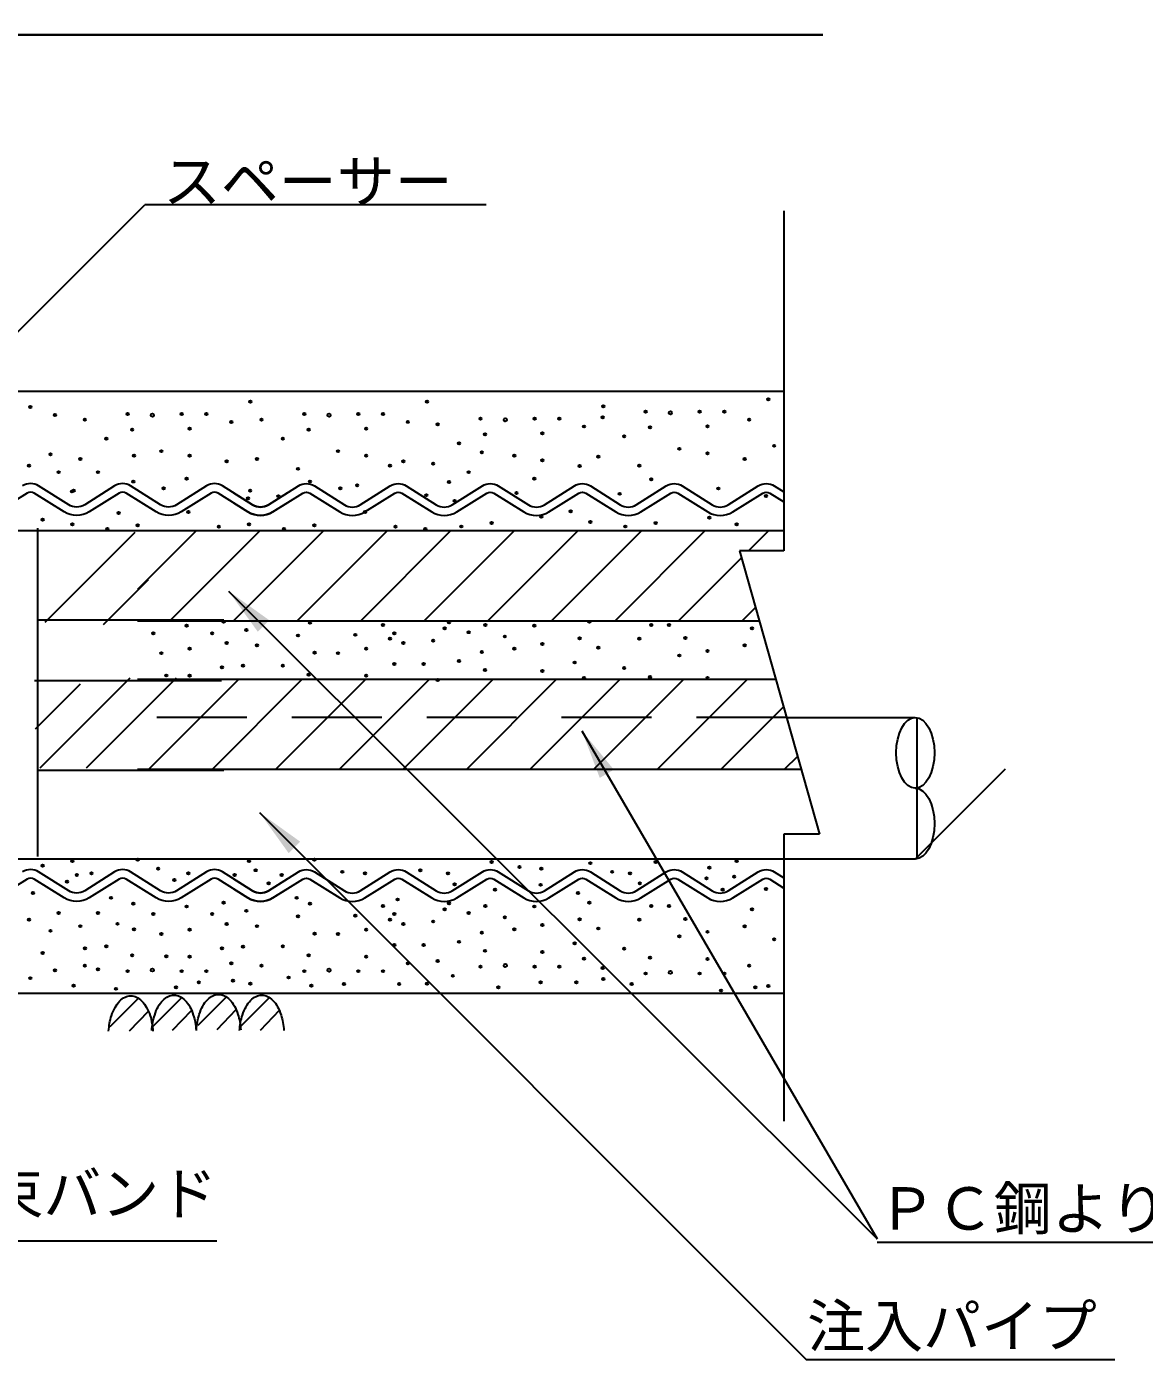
# Model space of a CAD drawing. Extents: x 510 to 34067, y -2197 to 5780.
# Drawn here: x 21307 to 22097, y 2043 to 2984 of the extents above; entities that cross this region are included whole.
import ezdxf

# ---------------------------------------------------------------- set-up
doc = ezdxf.new("R2010")
doc.units = 0
doc.linetypes.add('HIDDENX2', pattern=[19.05, 12.7, -6.35])
doc.layers.get('0').update_dxf_attribs({"linetype": 'CONTINUOUS'})
doc.layers.add('DIM', color=5, linetype='CONTINUOUS')
doc.layers.add('DRAW', color=7, linetype='CONTINUOUS')
doc.styles.add('STYLE1', font='')
doc.styles.add('STYLE2', font='MSMINCHO.TTF')
doc.styles.get('STYLE1').set_extended_font_data('MS PGothic')
doc.dimstyles.new('STANDARD$7', dxfattribs={"dimscale": 0, "dimtxt": 0.0001, "dimasz": 35, "dimexe": 0, "dimexo": 0, "dimgap": 0, "dimtad": 1, "dimdec": 4, "dimdsep": 46, "dimlunit": 6, "dimtxsty": 'STYLE1', "dimcen": 0, "dimadec": 0, "dimazin": 0, "dimtfac": 1, "dimtdec": 4, "dimtofl": 0, "dimtmove": 0, "dimatfit": 2, "dimfxl": 0, "dimtolj": 1, "dimtzin": 0, "dimarcsym": 0})

msp = doc.modelspace()

# ---------------------------------------------------------------- linework, layer by layer
at = {"color": 0}
for p, q in [((21383.58634, 2626.43621), (21320.08634, 2562.93621)), ((21427.06806, 2627.68808), (21385.48968, 2586.1097)), ((21471.96934, 2627.68808), (21408.46934, 2564.18808)), ((21516.87062, 2627.68808), (21453.37062, 2564.18808)), ((21561.7719, 2627.68808), (21498.2719, 2564.18808)), ((21606.67318, 2627.68808), (21543.17318, 2564.18808)), ((21651.57446, 2627.68808), (21588.07446, 2564.18808)), ((21696.47574, 2627.68808), (21632.97574, 2564.18808)), ((21741.37702, 2627.68808), (21677.87702, 2564.18808)), ((21786.2783, 2627.68808), (21722.7783, 2564.18808)), ((21831.17959, 2627.68808), (21816.92959, 2613.43808)), ((21811.95493, 2608.46342), (21767.67959, 2564.18808)), ((21393.14093, 2593.14491), (21361.2193, 2561.22328)), ((21821.84546, 2573.45267), (21812.58087, 2564.18808)), ((21380.15858, 2523.66081), (21316.65858, 2460.16081)), ((21412.72215, 2523.66083), (21349.22215, 2460.16083)), ((21411.87062, 2522.68808), (21385.48968, 2496.30714)), ((21456.7719, 2522.68808), (21393.2719, 2459.18808)), ((21501.67318, 2522.68808), (21438.17318, 2459.18808)), ((21546.57446, 2522.68808), (21483.07446, 2459.18808)), ((21591.47574, 2522.68808), (21527.97574, 2459.18808)), ((21636.37702, 2522.68808), (21572.87702, 2459.18808)), ((21681.2783, 2522.68808), (21617.7783, 2459.18808)), ((21726.17959, 2522.68808), (21662.67959, 2459.18808)), ((21771.08087, 2522.68808), (21707.58087, 2459.18808)), ((21815.98215, 2522.68808), (21752.48215, 2459.18808)), ((21345.15249, 2519.48921), (21313.23086, 2487.56759)), ((21841.62653, 2503.43118), (21797.38343, 2459.18808)), ((21843.74334, 2495.93808), (21934.79491, 2495.93808)), ((21851.51707, 2468.42044), (21842.28471, 2459.18808)), ((21998.29491, 2459.43807), (21934.79491, 2395.93807))]:
    msp.add_line(p, q, dxfattribs=at)
for p, q in [((21446.56979, 2564.64915), (21314.6016, 2564.64915)), ((21444.8559, 2521.82605), (21312.88771, 2521.82605)), ((21935.931, 2495.84933), (21935.931, 2395.93808)), ((21446.56979, 2458.44789), (21314.6016, 2458.44789))]:
    msp.add_line(p, q)
for centre, radius in [((21465.23946, 2718.84404), 0.79466), ((21589.97614, 2718.84705), 0.79466), ((21831.01443, 2720.4774), 0.79466), ((21309.76502, 2715.01205), 0.79466), ((21327.26057, 2709.44951), 0.79466), ((21378.55687, 2710.1029), 0.79466), ((21396.05244, 2709.30824), 1.12423), ((21416.72904, 2710.1029), 0.79466), ((21434.22459, 2710.1029), 0.79466), ((21503.29354, 2710.10591), 0.79466), ((21520.78912, 2709.31125), 1.12423), ((21541.46572, 2710.10591), 0.79466), ((21558.96127, 2710.10591), 0.79466), ((21714.43571, 2715.5743), 0.79466), ((21744.33184, 2711.73625), 0.79466), ((21761.82741, 2710.9416), 1.12423), ((21782.50401, 2711.73625), 0.79466), ((21799.99956, 2711.73625), 0.79466), ((21348.33723, 2706.12965), 0.79466), ((21422.29579, 2699.77245), 0.79466), ((21451.72015, 2704.54035), 0.79466), ((21473.07391, 2706.13267), 0.79466), ((21547.03247, 2699.77546), 0.79466), ((21576.45683, 2704.54337), 0.79466), ((21597.53348, 2702.85991), 0.79466), ((21627.75312, 2706.83315), 0.79466), ((21645.2487, 2706.0385), 1.12423), ((21665.92529, 2706.83315), 0.79466), ((21683.42085, 2706.83315), 0.79466), ((21700.9164, 2701.27061), 0.79466), ((21714.1122, 2707.76301), 0.79466), ((21747.51285, 2700.61115), 0.79466), ((21788.07076, 2701.40581), 0.79466), ((21817.49512, 2706.17371), 0.79466), ((21363.44705, 2692.62061), 0.79466), ((21381.73788, 2698.97779), 0.79466), ((21488.18372, 2692.62362), 0.79466), ((21506.47456, 2698.98081), 0.79466), ((21630.93413, 2695.70805), 0.79466), ((21671.49204, 2696.50271), 0.79466), ((21729.22202, 2694.25396), 0.79466), ((21324.07956, 2681.63676), 0.79466), ((21383.10678, 2680.63802), 0.79466), ((21402.41445, 2683.87946), 0.79466), ((21422.29579, 2680.70086), 0.79466), ((21527.15113, 2683.88247), 0.79466), ((21547.03247, 2680.70387), 0.79466), ((21612.6433, 2689.35086), 0.79466), ((21628.68932, 2682.95292), 0.79466), ((21651.6107, 2680.60972), 0.79466), ((21768.18942, 2685.51282), 0.79466), ((21788.07076, 2682.33422), 0.79466), ((21835.16549, 2687.62063), 0.79466), ((21308.96869, 2673.69325), 0.79466), ((21345.15621, 2678.3169), 0.79466), ((21448.53914, 2676.7276), 0.79466), ((21469.89289, 2678.31992), 0.79466), ((21498.94764, 2671.37835), 0.79466), ((21563.81848, 2673.69325), 0.79466), ((21573.27581, 2676.73062), 0.79466), ((21594.35247, 2675.04716), 0.79466), ((21671.49204, 2677.43112), 0.79466), ((21697.73539, 2673.45786), 0.79466), ((21710.93118, 2679.95026), 0.79466), ((21739.89651, 2673.69325), 0.79466), ((21814.31411, 2678.36096), 0.79466), ((21329.82003, 2669.06341), 0.79466), ((21357.62182, 2669.06341), 0.79466), ((21382.53313, 2662.42391), 0.79466), ((21420.17588, 2664.43358), 0.79466), ((21507.26981, 2662.42693), 0.79466), ((21605.52115, 2662.11867), 0.79466), ((21619.42207, 2669.06341), 0.79466), ((21665.75837, 2664.43358), 0.79466), ((21748.3081, 2664.05727), 0.79466), ((21339.18938, 2655.41332), 0.79466), ((21340.38472, 2656.06673), 0.79466), ((21404.00496, 2657.65601), 0.79466), ((21465.12139, 2656.06974), 0.79466), ((21528.74163, 2657.65903), 0.79466), ((21540.65031, 2659.80377), 0.79466), ((21589.58097, 2652.79698), 0.79466), ((21653.20121, 2654.38627), 0.79466), ((21726.041, 2653.72683), 0.79466), ((21795.77961, 2657.52671), 0.79466), ((21829.42392, 2652.13753), 0.79466), ((21463.64895, 2650.50417), 0.79466), ((21485.00271, 2652.09648), 0.79466), ((21609.46229, 2648.82372), 0.79466), ((21318.51281, 2635.54709), 0.79466), ((21372.18994, 2640.1793), 0.79466), ((21421.50054, 2640.96838), 0.79466), ((21546.23721, 2640.97139), 0.79466), ((21670.69679, 2637.69864), 0.79466), ((21691.46723, 2641.38485), 0.79466), ((21705.36443, 2633.86059), 0.79466), ((21789.37973, 2636.99507), 0.79466), ((21339.58946, 2632.22723), 0.79466), ((21364.2423, 2629.04863), 0.79466), ((21385.71415, 2631.43258), 0.79466), ((21442.97238, 2630.63793), 0.79466), ((21464.32614, 2632.23025), 0.79466), ((21488.97898, 2629.05165), 0.79466), ((21510.45082, 2631.43559), 0.79466), ((21567.70906, 2630.64095), 0.79466), ((21588.78572, 2628.95749), 0.79466), ((21614.13996, 2630.68474), 0.79466), ((21635.61181, 2633.06868), 0.79466), ((21730.01727, 2630.68199), 0.79466), ((21751.48912, 2633.06593), 0.79466), ((21808.74735, 2632.27129), 0.79466), ((21420.17588, 2560.6982), 0.79466), ((21446.31687, 2563.36915), 0.79466), ((21507.26981, 2562.70485), 0.79466), ((21558.8459, 2561.07451), 0.79466), ((21602.47964, 2558.77989), 0.79466), ((21605.52115, 2563.0131), 0.79466), ((21631.18603, 2561.07451), 0.79466), ((21665.75837, 2560.6982), 0.79466), ((21704.67441, 2563.36915), 0.79466), ((21748.3081, 2561.07451), 0.79466), ((21760.93893, 2561.07451), 0.79466), ((21819.49997, 2558.77989), 0.79466), ((21396.67402, 2555.34001), 0.79466), ((21438.27904, 2555.33794), 0.79466), ((21462.39243, 2557.63258), 0.79466), ((21498.94764, 2553.75343), 0.79466), ((21539.32555, 2554.19063), 0.79466), ((21563.81848, 2551.43853), 0.79466), ((21566.88368, 2555.33794), 0.79466), ((21594.35247, 2550.08462), 0.79466), ((21619.42207, 2556.06836), 0.79466), ((21644.96511, 2553.04332), 0.79466), ((21697.73539, 2551.67392), 0.79466), ((21739.89651, 2551.43853), 0.79466), ((21772.4215, 2551.89599), 0.79466), ((21402.41445, 2541.25232), 0.79466), ((21422.29579, 2544.43092), 0.79466), ((21448.53914, 2548.40417), 0.79466), ((21469.89289, 2546.81186), 0.79466), ((21510.61917, 2541.57017), 0.79466), ((21527.15113, 2541.2493), 0.79466), ((21547.03247, 2544.4279), 0.79466), ((21573.27581, 2548.40116), 0.79466), ((21628.68932, 2542.17885), 0.79466), ((21651.6107, 2544.52206), 0.79466), ((21671.49204, 2547.70066), 0.79466), ((21710.93118, 2545.18152), 0.79466), ((21768.18942, 2539.61896), 0.79466), ((21788.07076, 2542.79756), 0.79466), ((21814.31411, 2546.77082), 0.79466), ((21445.16861, 2531.24434), 0.79466), ((21460.09591, 2532.39165), 0.79466), ((21488.18372, 2532.50816), 0.79466), ((21566.88368, 2533.53896), 0.79466), ((21587.55229, 2533.53896), 0.79466), ((21612.6433, 2535.78091), 0.79466), ((21694.34011, 2534.68627), 0.79466), ((21729.22202, 2530.87781), 0.79466), ((21405.86006, 2525.50982), 0.79466), ((21422.29579, 2525.35933), 0.79466), ((21506.47456, 2526.15097), 0.79466), ((21547.03247, 2525.35631), 0.79466), ((21597.53348, 2522.27187), 0.79466), ((21630.93413, 2529.42373), 0.79466), ((21671.49204, 2528.62907), 0.79466), ((21700.9164, 2523.86117), 0.79466), ((21747.51285, 2524.52063), 0.79466), ((21788.07076, 2523.72597), 0.79466), ((21318.51281, 2391.32907), 0.79466), ((21339.58946, 2394.64892), 0.79466), ((21385.71415, 2395.44358), 0.79466), ((21400.11876, 2389.20919), 0.79466), ((21464.32614, 2394.64591), 0.79466), ((21510.45082, 2395.44057), 0.79466), ((21635.61181, 2393.80747), 0.79466), ((21655.29942, 2390.35443), 0.79466), ((21670.69679, 2389.17752), 0.79466), ((21705.36443, 2393.01556), 0.79466), ((21751.48912, 2393.81022), 0.79466), ((21789.37973, 2389.88108), 0.79466), ((21808.74735, 2394.60487), 0.79466), ((21335.81646, 2380.03068), 0.79466), ((21342.70598, 2384.61994), 0.79466), ((21353.04028, 2385.76724), 0.79466), ((21411.60132, 2381.17799), 0.79466), ((21421.50054, 2385.90778), 0.79466), ((21454.0868, 2384.61994), 0.79466), ((21469.0141, 2388.06189), 0.79466), ((21487.38618, 2384.61994), 0.79466), ((21530.13951, 2386.91251), 0.79466), ((21546.23721, 2385.90476), 0.79466), ((21585.25581, 2388.05982), 0.79466), ((21604.77616, 2385.76518), 0.79466), ((21720.74998, 2386.91251), 0.79466), ((21733.3808, 2385.76518), 0.79466), ((21787.3488, 2382.32325), 0.79466), ((21806.86914, 2383.47056), 0.79466), ((21311.70307, 2371.99947), 0.79466), ((21478.20014, 2378.88337), 0.79466), ((21609.46229, 2378.05243), 0.79466), ((21638.07555, 2374.29204), 0.79466), ((21670.22672, 2377.73399), 0.79466), ((21696.63658, 2371.9974), 0.79466), ((21740.27032, 2378.8813), 0.79466), ((21798.83136, 2374.29204), 0.79466), ((21829.42392, 2374.73863), 0.79466), ((21366.81937, 2368.55752), 0.79466), ((21382.53313, 2364.45224), 0.79466), ((21420.17588, 2362.44258), 0.79466), ((21446.31687, 2365.11353), 0.79466), ((21497.98834, 2368.55548), 0.79466), ((21507.26981, 2364.44923), 0.79466), ((21558.8459, 2362.81889), 0.79466), ((21569.1802, 2367.40814), 0.79466), ((21602.47964, 2360.52427), 0.79466), ((21605.52115, 2364.75748), 0.79466), ((21631.18603, 2362.81889), 0.79466), ((21665.75837, 2362.44258), 0.79466), ((21704.67441, 2365.11353), 0.79466), ((21748.3081, 2362.81889), 0.79466), ((21760.93893, 2362.81889), 0.79466), ((21819.49997, 2360.52427), 0.79466), ((21308.96869, 2353.18291), 0.79466), ((21329.82003, 2357.81274), 0.79466), ((21357.62182, 2357.81274), 0.79466), ((21396.67402, 2357.08439), 0.79466), ((21438.27904, 2357.08232), 0.79466), ((21462.39243, 2359.37696), 0.79466), ((21498.94764, 2355.49781), 0.79466), ((21539.32555, 2355.93501), 0.79466), ((21563.81848, 2353.18291), 0.79466), ((21566.88368, 2357.08232), 0.79466), ((21594.35247, 2351.829), 0.79466), ((21619.42207, 2357.81274), 0.79466), ((21644.96511, 2354.7877), 0.79466), ((21697.73539, 2353.4183), 0.79466), ((21739.89651, 2353.18291), 0.79466), ((21772.4215, 2353.64037), 0.79466), ((21324.07956, 2345.2394), 0.79466), ((21345.15621, 2348.55925), 0.79466), ((21371.41237, 2350.20049), 0.79466), ((21383.10678, 2346.23814), 0.79466), ((21402.41445, 2342.9967), 0.79466), ((21422.29579, 2346.1753), 0.79466), ((21448.53914, 2350.14855), 0.79466), ((21469.89289, 2348.55624), 0.79466), ((21510.61917, 2343.31455), 0.79466), ((21527.15113, 2342.99368), 0.79466), ((21547.03247, 2346.17228), 0.79466), ((21573.27581, 2350.14554), 0.79466), ((21628.68932, 2343.92323), 0.79466), ((21651.6107, 2346.26644), 0.79466), ((21671.49204, 2349.44504), 0.79466), ((21710.93118, 2346.9259), 0.79466), ((21788.07076, 2344.54194), 0.79466), ((21814.31411, 2348.5152), 0.79466), ((21348.44724, 2332.99076), 0.79466), ((21363.44705, 2334.25555), 0.79466), ((21445.16861, 2332.98872), 0.79466), ((21460.09591, 2334.13603), 0.79466), ((21488.18372, 2334.25254), 0.79466), ((21566.88368, 2335.28334), 0.79466), ((21587.55229, 2335.28334), 0.79466), ((21612.6433, 2337.52529), 0.79466), ((21694.34011, 2336.43065), 0.79466), ((21729.22202, 2332.62219), 0.79466), ((21768.18942, 2341.36334), 0.79466), ((21835.16549, 2339.25552), 0.79466), ((21318.59259, 2329.54884), 0.79466), ((21381.73788, 2327.89836), 0.79466), ((21405.86006, 2327.2542), 0.79466), ((21422.29579, 2327.10371), 0.79466), ((21506.47456, 2327.89535), 0.79466), ((21547.03247, 2327.10069), 0.79466), ((21597.53348, 2324.01625), 0.79466), ((21630.93413, 2331.16811), 0.79466), ((21671.49204, 2330.37345), 0.79466), ((21700.9164, 2325.60555), 0.79466), ((21747.51285, 2326.26501), 0.79466), ((21788.07076, 2325.47035), 0.79466), ((21327.26057, 2317.42665), 0.79466), ((21348.33723, 2320.7465), 0.79466), ((21357.63328, 2318.07568), 0.79466), ((21378.55687, 2316.77326), 0.79466), ((21396.05244, 2317.56792), 1.12423), ((21416.72904, 2316.77326), 0.79466), ((21434.22459, 2316.77326), 0.79466), ((21451.72015, 2322.3358), 0.79466), ((21473.07391, 2320.74349), 0.79466), ((21503.29354, 2316.77025), 0.79466), ((21520.78912, 2317.5649), 1.12423), ((21541.46572, 2316.77025), 0.79466), ((21558.96127, 2316.77025), 0.79466), ((21576.45683, 2322.33279), 0.79466), ((21608.2209, 2313.48436), 0.79466), ((21627.75312, 2320.043), 0.79466), ((21645.2487, 2320.83766), 1.12423), ((21665.92529, 2320.043), 0.79466), ((21683.42085, 2320.043), 0.79466), ((21714.1122, 2319.11315), 0.79466), ((21744.33184, 2315.1399), 0.79466), ((21761.82741, 2315.93456), 1.12423), ((21782.50401, 2315.1399), 0.79466), ((21799.99956, 2315.1399), 0.79466), ((21817.49512, 2320.70245), 0.79466), ((21309.76502, 2311.86411), 0.79466), ((21340.40946, 2306.60255), 0.79466), ((21370.26411, 2304.30791), 0.79466), ((21412.74958, 2305.45522), 0.79466), ((21428.82515, 2308.89717), 0.79466), ((21452.93854, 2310.04447), 0.79466), ((21465.23946, 2308.03212), 0.79466), ((21492.24708, 2312.33705), 0.79466), ((21508.32264, 2306.60048), 0.79466), ((21531.28777, 2307.74779), 0.79466), ((21570.32847, 2307.74779), 0.79466), ((21589.97614, 2308.0291), 0.79466), ((21640.37207, 2305.45317), 0.79466), ((21670.22672, 2308.8951), 0.79466), ((21695.48832, 2308.8951), 0.79466), ((21714.43571, 2311.30186), 0.79466), ((21734.52906, 2307.74779), 0.79466), ((21821.79649, 2305.45317), 0.79466), ((21831.01443, 2306.39876), 0.79466), ((21797.6831, 2303.15853), 0.79466)]:
    msp.add_circle(centre, radius, dxfattribs=at)
at = {"layer": 'DIM', "color": 0, "linetype": 'Continuous'}
for p, q in [((21869.54959, 2977.77613), (20044.54959, 2977.77613)), ((21631.75871, 2857.77613), (21390.7051, 2857.77613)), ((21223.77355, 2126.39571), (21441.66991, 2126.39571)), ((22342.76776, 2125.27613), (21907.9524, 2125.27613)), ((21857.83609, 2042.77613), (22075.73245, 2042.77613))]:
    msp.add_line(p, q, dxfattribs=at)
at = {"layer": 'DRAW', "color": 0, "linetype": 'Continuous'}
for p, q in [((21842.04959, 2853.43808), (21842.04959, 2613.43808)), ((21842.04959, 2613.43808), (21810.54959, 2613.43808)), ((21810.54959, 2613.43808), (21867.04959, 2413.43808)), ((21842.04959, 2413.43808), (21842.04959, 2210.93808)), ((21867.04959, 2413.43808), (21842.04959, 2413.43808)), ((21386.04959, 2297.43858), (21366.04959, 2277.43858)), ((21416.54959, 2297.93858), (21396.54959, 2277.93858)), ((21448.04959, 2298.43858), (21428.04959, 2278.43858)), ((21478.54959, 2297.93858), (21458.54959, 2277.93858)), ((21393.04959, 2288.43858), (21379.54959, 2274.43858)), ((21423.54959, 2288.93858), (21410.04959, 2274.93858)), ((21455.04959, 2289.43858), (21441.54959, 2275.43858)), ((21485.54959, 2288.93858), (21472.04959, 2274.93858))]:
    msp.add_line(p, q, dxfattribs=at)
at = {"layer": 'DRAW', "color": 0}
for p, q in [((21842.04959, 2725.93808), (20369.54959, 2725.93808)), ((21842.04959, 2627.68808), (21168.04959, 2627.68808)), ((21315.22089, 2397.65101), (21315.22089, 2629.40101)), ((21385.48968, 2564.18808), (21824.46271, 2564.18808)), ((21836.18646, 2522.68808), (21385.48968, 2522.68808)), ((21843.74334, 2495.93808), (21934.79491, 2495.93808)), ((21854.12521, 2459.18808), (21385.48968, 2459.18808)), ((21934.79491, 2395.93808), (20369.54959, 2395.93808)), ((21842.04959, 2300.93808), (20369.54959, 2300.93808))]:
    msp.add_line(p, q, dxfattribs=at)
at = {"layer": 'DRAW', "color": 0, "linetype": 'HIDDENX2', "ltscale": 5}
msp.add_line((21843.74334, 2495.93808), (21385.48968, 2495.93808), dxfattribs=at)
at = {"layer": 'DRAW', "color": 0, "linetype": 'Continuous', "flags": 128}
for points in [[(21491.42118, 2647.35129), (21481.18431, 2640.97468, -0.28689185), (21463.5472, 2640.97894), (21442.38211, 2654.23372, 0.286787836), (21437.47007, 2654.23372), (21416.30498, 2640.97894, -0.287022578), (21398.66105, 2640.97894), (21377.49596, 2654.23372, 0.286787836), (21372.58393, 2654.23372), (21351.41884, 2640.97894, -0.28689185), (21333.78172, 2640.97468), (21312.50084, 2654.23067, 0.287459444), (21307.57905, 2654.23067), (21286.29817, 2640.97468, -0.286891855)], [(21491.42118, 2654.42012), (21478.00791, 2646.06491, -0.286956791), (21466.73041, 2646.06491), (21445.56484, 2659.32, 0.286956791), (21434.28734, 2659.32), (21413.12176, 2646.06491, -0.286956791), (21401.84427, 2646.06491), (21380.67869, 2659.32, 0.286956791), (21369.4012, 2659.32), (21348.23562, 2646.06491, -0.286956791), (21336.95812, 2646.06491), (21315.67869, 2659.32, 0.286956791), (21304.4012, 2659.32)], [(21453.30911, 2654.42012), (21466.72238, 2646.06491, 0.286956791), (21477.99987, 2646.06491), (21499.16545, 2659.32, -0.286956791), (21510.44294, 2659.32), (21531.60852, 2646.06491, 0.286956791), (21542.88602, 2646.06491), (21564.0516, 2659.32, -0.286956791), (21575.32909, 2659.32), (21596.49467, 2646.06491, 0.286956791), (21607.77216, 2646.06491), (21629.0516, 2659.32, -0.286956791), (21640.32909, 2659.32), (21661.60852, 2646.06491, 0.286956791), (21672.88602, 2646.06491), (21694.0516, 2659.32, -0.286956791), (21705.32909, 2659.32), (21726.49467, 2646.06491, 0.286956791), (21737.77216, 2646.06491), (21758.93774, 2659.32, -0.286956791), (21770.21524, 2659.32), (21791.38081, 2646.06491, 0.286956791), (21802.65831, 2646.06491), (21823.93774, 2659.32, -0.286956791), (21835.21524, 2659.32), (21842.04959, 2655.06284)], [(21453.30911, 2647.35129), (21463.54598, 2640.97468, 0.28689185), (21481.18309, 2640.97894), (21502.34818, 2654.23372, -0.286787836), (21507.26021, 2654.23372), (21528.42531, 2640.97894, 0.287022578), (21546.06924, 2640.97894), (21567.23433, 2654.23372, -0.286787836), (21572.14636, 2654.23372), (21593.31145, 2640.97894, 0.28689185), (21610.94857, 2640.97468), (21632.22945, 2654.23067, -0.287459444), (21637.15123, 2654.23067), (21658.43212, 2640.97468, 0.286891855), (21676.06924, 2640.97894), (21697.23433, 2654.23372, -0.286787836), (21702.14636, 2654.23372), (21723.31145, 2640.97894, 0.287022593), (21740.95538, 2640.97894), (21762.12047, 2654.23372, -0.286787836), (21767.03251, 2654.23372), (21788.1976, 2640.97894, 0.286891855), (21805.83471, 2640.97468), (21827.1156, 2654.23067, -0.287459444), (21832.03738, 2654.23067), (21842.04959, 2647.99401)], [(21491.42118, 2374.85676), (21481.18431, 2368.48016, -0.28689185), (21463.5472, 2368.48442), (21442.38211, 2381.7392, 0.286787836), (21437.47007, 2381.7392), (21416.30498, 2368.48442, -0.287022578), (21398.66105, 2368.48442), (21377.49596, 2381.7392, 0.286787836), (21372.58393, 2381.7392), (21351.41884, 2368.48442, -0.28689185), (21333.78172, 2368.48016), (21312.50084, 2381.73615, 0.287459444), (21307.57905, 2381.73615), (21286.29817, 2368.48016, -0.286891855)], [(21491.42118, 2381.9256), (21478.00791, 2373.57039, -0.286956791), (21466.73041, 2373.57039), (21445.56484, 2386.82548, 0.286956791), (21434.28734, 2386.82548), (21413.12176, 2373.57039, -0.286956791), (21401.84427, 2373.57039), (21380.67869, 2386.82548, 0.286956791), (21369.4012, 2386.82548), (21348.23562, 2373.57039, -0.286956791), (21336.95812, 2373.57039), (21315.67869, 2386.82548, 0.286956791), (21304.4012, 2386.82548)], [(21453.30911, 2381.9256), (21466.72238, 2373.57039, 0.286956791), (21477.99987, 2373.57039), (21499.16545, 2386.82548, -0.286956791), (21510.44294, 2386.82548), (21531.60852, 2373.57039, 0.286956791), (21542.88602, 2373.57039), (21564.0516, 2386.82548, -0.286956791), (21575.32909, 2386.82548), (21596.49467, 2373.57039, 0.286956791), (21607.77216, 2373.57039), (21629.0516, 2386.82548, -0.286956791), (21640.32909, 2386.82548), (21661.60852, 2373.57039, 0.286956791), (21672.88602, 2373.57039), (21694.0516, 2386.82548, -0.286956791), (21705.32909, 2386.82548), (21726.49467, 2373.57039, 0.286956791), (21737.77216, 2373.57039), (21758.93774, 2386.82548, -0.286956791), (21770.21524, 2386.82548), (21791.38081, 2373.57039, 0.286956791), (21802.65831, 2373.57039), (21823.93774, 2386.82548, -0.286956791), (21835.21524, 2386.82548), (21842.04959, 2382.56832)], [(21453.30911, 2374.85676), (21463.54598, 2368.48016, 0.28689185), (21481.18309, 2368.48442), (21502.34818, 2381.7392, -0.286787836), (21507.26021, 2381.7392), (21528.42531, 2368.48442, 0.287022578), (21546.06924, 2368.48442), (21567.23433, 2381.7392, -0.286787836), (21572.14636, 2381.7392), (21593.31145, 2368.48442, 0.28689185), (21610.94857, 2368.48016), (21632.22945, 2381.73615, -0.287459444), (21637.15123, 2381.73615), (21658.43212, 2368.48016, 0.286891855), (21676.06924, 2368.48442), (21697.23433, 2381.7392, -0.286787836), (21702.14636, 2381.7392), (21723.31145, 2368.48442, 0.287022593), (21740.95538, 2368.48442), (21762.12047, 2381.7392, -0.286787836), (21767.03251, 2381.7392), (21788.1976, 2368.48442, 0.286891855), (21805.83471, 2368.48016), (21827.1156, 2381.73615, -0.287459444), (21832.03738, 2381.73615), (21842.04959, 2375.49948)]]:
    msp.add_lwpolyline(points, format="xyb", dxfattribs=at)
at = {"layer": 'DRAW', "color": 0, "linetype": 'Continuous'}
for points in [[(21365.14959, 2274.43808), (21365.25949, 2275.86538), (21365.40989, 2277.27328), (21365.60059, 2278.66178), (21365.83179, 2280.03088), (21366.10309, 2281.38058), (21366.41489, 2282.71098), (21366.76699, 2284.02188), (21367.15959, 2285.31358), (21367.71119, 2286.90898), (21368.31109, 2288.41788), (21368.95929, 2289.84018), (21369.65579, 2291.17608), (21370.40049, 2292.42518), (21371.19359, 2293.58788), (21372.03489, 2294.66398), (21372.92459, 2295.65358), (21373.84709, 2296.54048), (21374.78729, 2297.30928), (21375.74519, 2297.95968), (21376.72079, 2298.49198), (21377.71399, 2298.90588), (21378.72489, 2299.20168), (21379.75339, 2299.37918), (21380.79959, 2299.43858), (21381.84569, 2299.37938), (21382.87419, 2299.20198), (21383.88499, 2298.90618), (21384.87829, 2298.49228), (21385.85379, 2297.95998), (21386.81169, 2297.30948), (21387.75189, 2296.54058), (21388.67459, 2295.65358), (21389.56409, 2294.66398), (21390.40549, 2293.58788), (21391.19849, 2292.42518), (21391.94329, 2291.17608), (21392.63969, 2289.84018), (21393.28799, 2288.41788), (21393.88789, 2286.90898), (21394.43959, 2285.31358), (21394.83199, 2284.02188), (21395.18409, 2282.71098), (21395.49579, 2281.38058), (21395.76729, 2280.03088), (21395.99829, 2278.66178), (21396.18909, 2277.27328), (21396.33949, 2275.86538), (21396.44959, 2274.43808)], [(21395.64959, 2274.93808), (21395.75949, 2276.36538), (21395.90989, 2277.77328), (21396.10059, 2279.16178), (21396.33179, 2280.53088), (21396.60309, 2281.88058), (21396.91489, 2283.21098), (21397.26699, 2284.52188), (21397.65959, 2285.81358), (21398.21119, 2287.40898), (21398.81109, 2288.91788), (21399.45929, 2290.34018), (21400.15579, 2291.67608), (21400.90049, 2292.92518), (21401.69359, 2294.08788), (21402.53489, 2295.16398), (21403.42459, 2296.15358), (21404.34709, 2297.04048), (21405.28729, 2297.80928), (21406.24519, 2298.45968), (21407.22079, 2298.99198), (21408.21399, 2299.40588), (21409.22489, 2299.70168), (21410.25339, 2299.87918), (21411.29959, 2299.93858), (21412.34569, 2299.87938), (21413.37419, 2299.70198), (21414.38499, 2299.40618), (21415.37829, 2298.99228), (21416.35379, 2298.45998), (21417.31169, 2297.80948), (21418.25189, 2297.04058), (21419.17459, 2296.15358), (21420.06409, 2295.16398), (21420.90549, 2294.08788), (21421.69849, 2292.92518), (21422.44329, 2291.67608), (21423.13969, 2290.34018), (21423.78799, 2288.91788), (21424.38789, 2287.40898), (21424.93959, 2285.81358), (21425.33199, 2284.52188), (21425.68409, 2283.21098), (21425.99579, 2281.88058), (21426.26729, 2280.53088), (21426.49829, 2279.16178), (21426.68909, 2277.77328), (21426.83949, 2276.36538), (21426.94959, 2274.93808)], [(21427.14959, 2275.43808), (21427.25949, 2276.86538), (21427.40989, 2278.27328), (21427.60059, 2279.66178), (21427.83179, 2281.03088), (21428.10309, 2282.38058), (21428.41489, 2283.71098), (21428.76699, 2285.02188), (21429.15959, 2286.31358), (21429.71119, 2287.90898), (21430.31109, 2289.41788), (21430.95929, 2290.84018), (21431.65579, 2292.17608), (21432.40049, 2293.42518), (21433.19359, 2294.58788), (21434.03489, 2295.66398), (21434.92459, 2296.65358), (21435.84709, 2297.54048), (21436.78729, 2298.30928), (21437.74519, 2298.95968), (21438.72079, 2299.49198), (21439.71399, 2299.90588), (21440.72489, 2300.20168), (21441.75339, 2300.37918), (21442.79959, 2300.43858), (21443.84569, 2300.37938), (21444.87419, 2300.20198), (21445.88499, 2299.90618), (21446.87829, 2299.49228), (21447.85379, 2298.95998), (21448.81169, 2298.30948), (21449.75189, 2297.54058), (21450.67459, 2296.65358), (21451.56409, 2295.66398), (21452.40549, 2294.58788), (21453.19849, 2293.42518), (21453.94329, 2292.17608), (21454.63969, 2290.84018), (21455.28799, 2289.41788), (21455.88789, 2287.90898), (21456.43959, 2286.31358), (21456.83199, 2285.02188), (21457.18409, 2283.71098), (21457.49579, 2282.38058), (21457.76729, 2281.03088), (21457.99829, 2279.66178), (21458.18909, 2278.27328), (21458.33949, 2276.86538), (21458.44959, 2275.43808)], [(21457.64959, 2274.93808), (21457.75949, 2276.36538), (21457.90989, 2277.77328), (21458.10059, 2279.16178), (21458.33179, 2280.53088), (21458.60309, 2281.88058), (21458.91489, 2283.21098), (21459.26699, 2284.52188), (21459.65959, 2285.81358), (21460.21119, 2287.40898), (21460.81109, 2288.91788), (21461.45929, 2290.34018), (21462.15579, 2291.67608), (21462.90049, 2292.92518), (21463.69359, 2294.08788), (21464.53489, 2295.16398), (21465.42459, 2296.15358), (21466.34709, 2297.04048), (21467.28729, 2297.80928), (21468.24519, 2298.45968), (21469.22079, 2298.99198), (21470.21399, 2299.40588), (21471.22489, 2299.70168), (21472.25339, 2299.87918), (21473.29959, 2299.93858), (21474.34569, 2299.87938), (21475.37419, 2299.70198), (21476.38499, 2299.40618), (21477.37829, 2298.99228), (21478.35379, 2298.45998), (21479.31169, 2297.80948), (21480.25189, 2297.04058), (21481.17459, 2296.15358), (21482.06409, 2295.16398), (21482.90549, 2294.08788), (21483.69849, 2292.92518), (21484.44329, 2291.67608), (21485.13969, 2290.34018), (21485.78799, 2288.91788), (21486.38789, 2287.40898), (21486.93959, 2285.81358), (21487.33199, 2284.52188), (21487.68409, 2283.21098), (21487.99579, 2281.88058), (21488.26729, 2280.53088), (21488.49829, 2279.16178), (21488.68909, 2277.77328), (21488.83949, 2276.36538), (21488.94959, 2274.93808)]]:
    msp.add_lwpolyline(points, dxfattribs=at)
at = {"layer": 'DRAW', "color": 0}
msp.add_ellipse((21934.79491, 2470.93808), major_axis=(0, -25), ratio=0.53980154, dxfattribs=at)
at = {"layer": 'DRAW', "color": 0, "extrusion": (0, 0, -1)}
msp.add_ellipse((21934.79491, 2420.93808), major_axis=(0, -25), ratio=0.53980154, start_param=3.141592654, end_param=6.283185307, dxfattribs=at)

# ---------------------------------------------------------------- texts
at = {"layer": 'DIM', "color": 0, "linetype": 'Continuous', "style": 'STYLE2'}
for s, p in [('スペーサー', (21403.50881, 2859.33189)), ('結束バンド', (21237.16724, 2144.85594)), ('ＰＣ鋼より線  φ12.7', (21908.45046, 2134.27073)), ('注入パイプ', (21858.40884, 2051.33123))]:
    msp.add_text(s, height=30, dxfattribs=at).set_placement(p)

# ---------------------------------------------------------------- leaders
at = {"layer": 'DIM', "color": 0, "linetype": 'Continuous'}
for points in [[(20044.54959, 2977.77613), (21869.54959, 2977.77613)], [(21145.09862, 2612.73702), (21390.7051, 2857.77613)], [(21449.80059, 2585.14751), (21907.9524, 2127.77613)], [(21471.62571, 2428.86204), (21857.83609, 2042.77613)]]:
    msp.add_leader(points, dimstyle='STANDARD$7', override={"dimscale": 1}, dxfattribs=at)
at = {"layer": 'DIM', "color": 0}
msp.add_leader([(21699.36682, 2486.3904), (21907.9524, 2127.77613)], dimstyle='STANDARD$7', override={"dimscale": 1}, dxfattribs=at)

doc.saveas('drawing.dxf')
